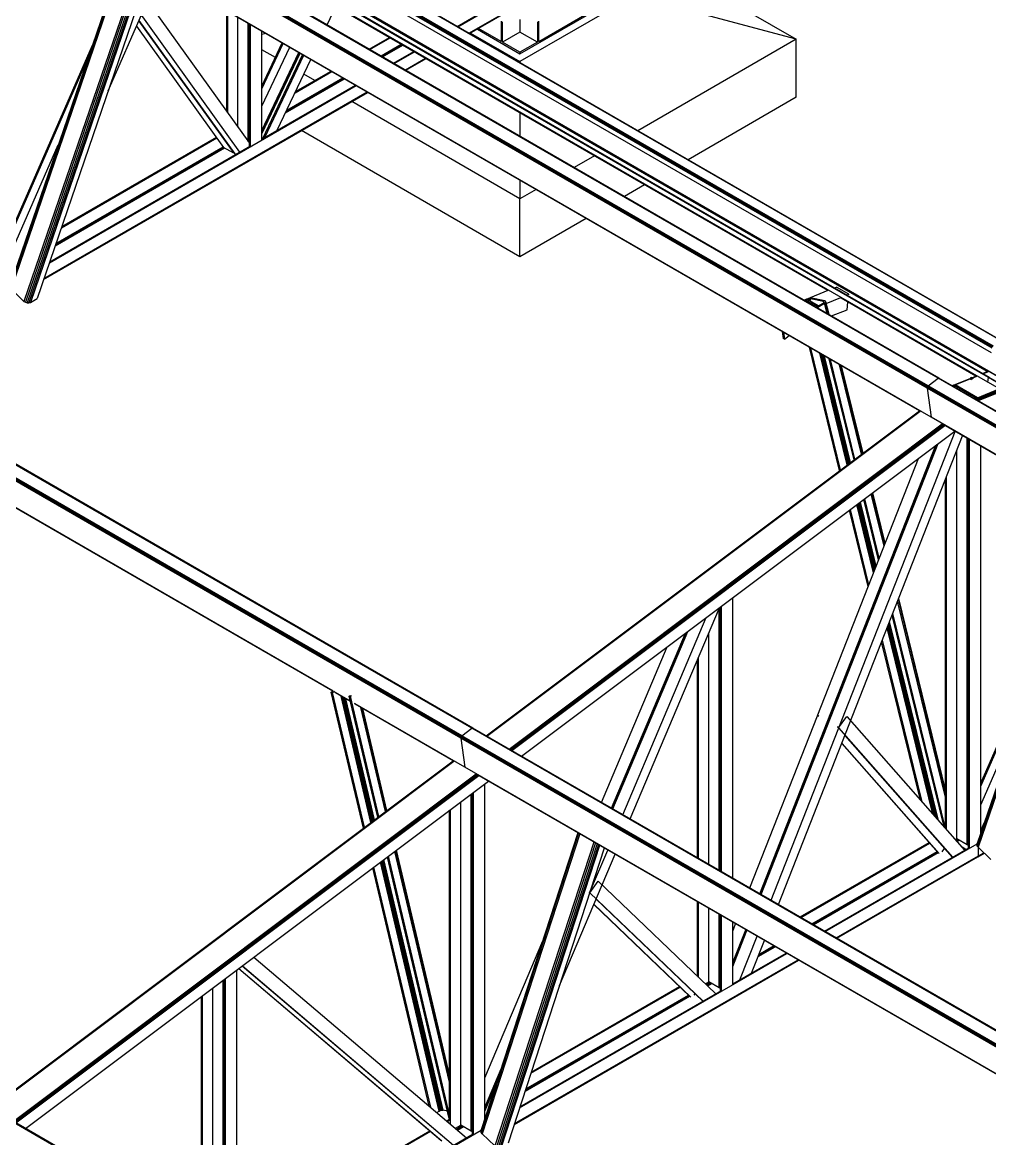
# Model space of a CAD drawing. Header units: millimetres. Extents: x 357 to 945, y 547 to 720.
# Drawn here: x 578.325 to 581.048, y 662.074 to 665.217 of the extents above; entities that cross this region are included whole.
import ezdxf

# ---------------------------------------------------------------- set-up
doc = ezdxf.new("R2010")
doc.units = ezdxf.units.MM
doc.layers.add('PLANTA-VIS', color=7, linetype='Continuous')

msp = doc.modelspace()

# ---------------------------------------------------------------- linework, layer by layer
at = {"layer": 'PLANTA-VIS', "extrusion": (6.79673e-13, 0.816497, 0.57735)}
for p, q in [((581.05666, 664.30253), (578.3343, 665.87429)), ((581.05791, 664.30393), (578.33554, 665.87568)), ((581.05928, 664.3048), (578.33692, 665.87655)), ((581.08725, 664.31608), (578.36489, 665.88783)), ((581.08855, 664.31629), (578.36619, 665.88805)), ((581.08957, 664.31581), (578.36721, 665.88756)), ((581.05368, 664.28602), (578.33132, 665.85778)), ((581.05526, 664.29905), (578.3329, 665.8708)), ((581.05573, 664.30082), (578.33337, 665.87257)), ((580.90294, 664.21453), (578.18058, 665.78629)), ((580.90432, 664.21526), (578.18196, 665.78701)), ((580.90557, 664.2153), (578.18321, 665.78705)), ((580.87201, 664.18716), (578.14965, 665.75892)), ((580.87207, 664.18879), (578.14971, 665.76055)), ((580.87266, 664.19057), (578.1503, 665.76233)), ((580.87368, 664.19223), (578.15131, 665.76399)), ((580.87498, 664.19352), (578.15262, 665.76528)), ((580.8836, 664.10504), (578.16124, 665.6768)), ((580.85094, 664.12294), (578.19482, 665.65644)), ((580.85045, 664.12312), (578.19707, 665.65505)), ((581.04525, 664.21656), (578.75705, 665.53766)), ((581.047, 664.21727), (578.7588, 665.53837)), ((581.04113, 664.23354), (578.77909, 665.53953)), ((581.04203, 664.23386), (578.77918, 665.54032)), ((581.04321, 664.23423), (578.7793, 665.5413)), ((581.07665, 664.21605), (578.77943, 665.54236)), ((581.07688, 664.21694), (578.77954, 665.54331)), ((581.04367, 664.20354), (578.75547, 665.52464)), ((580.59327, 664.46207), (578.75554, 665.52308)), ((580.59249, 664.46176), (578.75612, 665.52198)), ((580.03025, 665.44246), (580.50382, 665.16905)), ((578.60852, 665.4043), (578.28995, 664.47345)), ((578.60848, 665.40455), (578.29104, 664.47699)), ((578.60915, 665.39982), (578.29079, 664.46959)), ((578.6122, 665.39742), (578.29344, 664.46598)), ((578.65754, 665.38919), (578.3297, 664.43123)), ((578.66171, 665.38679), (578.33373, 664.42844)), ((578.66619, 665.3842), (578.33856, 664.42687)), ((578.67028, 665.38184), (578.34343, 664.42678)), ((578.67338, 665.38005), (578.34761, 664.42818)), ((578.68617, 665.37267), (578.36671, 664.4392)), ((578.66101, 665.29915), (578.96466, 664.87671)), ((579.726, 665.12822), (580.00884, 665.29152)), ((580.04671, 665.29152), (579.726, 665.10636)), ((580.50382, 665.16905), (580.04671, 665.29152)), ((578.5668, 665.02388), (578.66669, 665.25258)), ((578.64604, 665.25542), (578.93647, 664.85137)), ((578.90031, 664.96623), (578.90031, 665.24903)), ((578.90314, 664.9623), (578.90314, 665.2474)), ((579.18339, 665.2096), (579.20782, 665.2612)), ((579.54921, 665.20514), (579.6654, 665.27222)), ((579.55133, 665.20391), (579.67165, 665.27338)), ((579.58244, 665.18595), (579.72003, 665.26539)), ((579.58374, 665.1852), (579.72102, 665.26445)), ((579.5842, 665.18493), (579.72137, 665.26413)), ((579.77903, 665.16292), (579.95581, 665.26499)), ((578.65262, 665.22037), (578.92012, 664.84823)), ((578.6534, 665.22216), (578.92365, 664.84619)), ((578.93213, 664.92197), (578.93213, 665.23066)), ((578.96112, 664.88163), (578.96112, 665.21392)), ((579.67297, 665.22008), (579.67297, 665.16292)), ((579.6765, 665.16088), (579.6765, 665.21804)), ((579.726, 665.22423), (579.726, 665.18946)), ((579.7755, 665.21804), (579.7755, 665.16088)), ((579.77903, 665.16292), (579.77903, 665.22008)), ((578.64637, 665.20605), (578.89183, 664.86456)), ((578.96395, 664.87817), (578.96395, 665.21229)), ((578.96466, 664.86765), (578.96466, 665.21188)), ((578.96749, 664.86887), (578.96749, 665.21025)), ((578.99931, 664.88724), (578.99931, 665.19188)), ((579.01011, 665.18564), (578.99931, 665.18275)), ((579.58706, 665.18658), (579.726, 665.10636)), ((579.60599, 665.19751), (579.726, 665.12822)), ((579.67297, 665.16292), (579.60952, 665.19955)), ((579.726, 665.18946), (579.6765, 665.16088)), ((579.7755, 665.16088), (579.726, 665.18946)), ((578.30104, 664.64612), (578.52228, 665.15266)), ((578.96395, 665.17815), (578.96466, 665.17856)), ((578.96466, 665.17346), (578.96395, 665.17327)), ((578.96466, 665.15954), (578.96395, 665.15994)), ((578.99931, 665.03684), (579.05696, 665.15859)), ((578.99931, 665.02924), (579.05979, 665.15695)), ((579.30157, 665.14136), (579.35847, 665.17422)), ((579.30369, 665.14014), (579.36059, 665.17299)), ((579.33481, 665.12218), (579.39171, 665.15503)), ((579.33578, 665.12161), (579.39268, 665.15447)), ((579.33694, 665.12095), (579.39384, 665.1538)), ((579.33808, 665.12029), (579.39498, 665.15314)), ((579.33905, 665.11973), (579.39595, 665.15258)), ((579.726, 665.13231), (579.6765, 665.16088)), ((579.7755, 665.16088), (579.726, 665.13231)), ((580.50382, 665.16905), (580.05777, 664.91152)), ((580.50382, 665.00575), (580.50382, 665.16905)), ((578.99931, 664.98036), (579.07797, 665.14646)), ((579.0375, 665.11748), (578.99931, 665.13953)), ((578.99931, 664.91192), (579.10343, 665.13176)), ((578.99931, 664.90648), (579.10545, 665.1306)), ((578.99931, 664.90241), (579.10696, 665.12972)), ((579.00244, 664.88946), (579.11424, 665.12552)), ((579.0074, 664.89232), (579.11707, 665.12389)), ((579.37016, 665.10176), (579.42706, 665.13462)), ((579.37228, 665.10054), (579.42918, 665.13339)), ((579.726, 665.13231), (579.726, 665.12822)), ((578.30104, 664.63801), (578.50946, 665.1152)), ((579.0428, 664.91276), (579.13727, 665.11222)), ((579.08749, 665.08862), (579.08598, 665.08949)), ((579.4034, 665.08258), (579.4603, 665.11543)), ((579.4047, 665.08183), (579.4616, 665.11468)), ((579.40516, 665.08156), (579.46206, 665.11441)), ((579.726, 665.10636), (579.726, 665.10307)), ((579.06622, 664.96221), (579.23166, 665.05773)), ((579.06695, 664.96375), (579.23069, 665.05829)), ((579.06781, 664.96557), (579.22955, 665.05895)), ((579.06868, 664.9674), (579.22839, 665.05961)), ((579.06941, 664.96895), (579.22742, 665.06018)), ((579.09283, 665.0184), (579.19631, 665.07814)), ((579.09443, 665.02177), (579.19418, 665.07936)), ((579.14885, 665.05319), (579.1178, 665.07112)), ((578.40115, 664.53986), (579.26489, 665.03854)), ((578.99931, 664.88765), (579.26277, 665.03976)), ((578.38496, 664.49255), (579.29777, 665.01956)), ((578.38519, 664.49321), (579.29731, 665.01983)), ((578.38583, 664.49509), (579.29601, 665.02058)), ((578.96466, 664.99624), (578.96395, 664.99664)), ((579.726, 664.71997), (579.25244, 664.99339)), ((580.50382, 665.00575), (580.19919, 664.82987)), ((578.96395, 664.96219), (578.96466, 664.96368)), ((579.03706, 664.9862), (579.03971, 664.98773)), ((579.03866, 664.98957), (579.04131, 664.9911)), ((579.726, 664.96203), (579.726, 664.89632)), ((578.96395, 664.95459), (578.96466, 664.95608)), ((579.01045, 664.93001), (579.0131, 664.93154)), ((579.01118, 664.93155), (579.01383, 664.93308)), ((579.01204, 664.93337), (579.01469, 664.9349)), ((579.01291, 664.9352), (579.01556, 664.93673)), ((579.01364, 664.93675), (579.0163, 664.93828)), ((578.96395, 664.90571), (578.96466, 664.9072)), ((578.96466, 664.90236), (578.96395, 664.90276)), ((579.726, 664.55668), (579.11101, 664.91174)), ((578.30104, 664.58543), (578.42632, 664.87228)), ((578.4022, 664.54291), (578.96713, 664.86908)), ((578.43493, 664.63856), (578.87264, 664.89127)), ((578.43598, 664.64161), (578.87139, 664.893)), ((578.96371, 664.87803), (578.96395, 664.87817)), ((578.41752, 664.58768), (578.89446, 664.86305)), ((578.418, 664.58908), (578.89349, 664.8636)), ((578.41856, 664.59073), (578.89235, 664.86427)), ((578.41913, 664.59238), (578.89146, 664.86508)), ((578.41961, 664.59379), (578.89089, 664.86588)), ((578.92012, 664.84823), (578.89183, 664.86456)), ((578.92012, 664.84823), (578.9212, 664.8496)), ((578.92558, 664.84508), (578.92365, 664.84619)), ((579.93562, 664.841), (579.87872, 664.80815)), ((579.55938, 663.20196), (576.83702, 664.77372)), ((579.55945, 663.20359), (576.83709, 664.77535)), ((579.56003, 663.20538), (576.83767, 664.77713)), ((579.56105, 663.20704), (576.83869, 664.77879)), ((579.56235, 663.20833), (576.83999, 664.78008)), ((579.59032, 663.22934), (576.86796, 664.80109)), ((579.5917, 663.23006), (576.86934, 664.80182)), ((579.59295, 663.23011), (576.87059, 664.80186)), ((579.726, 664.77232), (579.726, 664.71997)), ((579.77133, 664.74615), (579.726, 664.71997)), ((580.07704, 664.75935), (580.02014, 664.7265)), ((579.726, 664.55668), (579.726, 664.71997)), ((579.20017, 663.33393), (576.84861, 664.6916)), ((579.19934, 663.33345), (576.8822, 664.67125)), ((579.19925, 663.3334), (576.88445, 664.66985)), ((579.91275, 664.6645), (579.726, 664.55668)), ((578.3297, 664.43123), (578.29344, 664.46598)), ((580.53286, 664.43766), (580.59399, 664.46236)), ((580.61076, 664.46914), (580.61678, 664.47157)), ((580.65213, 664.45116), (580.61678, 664.47157)), ((578.3297, 664.43123), (578.33373, 664.42844)), ((578.33373, 664.42844), (578.33856, 664.42687)), ((578.34343, 664.42678), (578.34761, 664.42818)), ((578.34761, 664.42818), (578.36671, 664.4392)), ((580.52621, 664.43432), (580.52971, 664.43634)), ((580.52847, 664.43302), (580.53307, 664.43567)), ((580.52971, 664.43634), (580.5339, 664.43824)), ((580.53279, 664.43703), (580.53286, 664.43766)), ((580.53443, 664.43676), (580.53286, 664.43766)), ((580.53307, 664.43567), (580.53565, 664.43685)), ((580.53459, 664.42948), (580.53307, 664.43567)), ((580.5339, 664.43824), (580.53517, 664.43859)), ((580.56618, 664.41843), (580.53522, 664.4363)), ((580.53565, 664.43685), (580.53864, 664.43768)), ((580.53576, 664.43641), (580.53565, 664.43685)), ((580.54454, 664.42628), (580.53575, 664.43135)), ((580.53613, 664.43886), (580.53878, 664.43959)), ((580.53793, 664.42755), (580.5372, 664.43051)), ((580.53864, 664.43768), (580.54162, 664.43805)), ((580.53897, 664.43635), (580.53864, 664.43768)), ((580.53878, 664.43959), (580.54359, 664.44018)), ((580.54165, 664.4254), (580.54093, 664.42836)), ((580.54162, 664.43805), (580.5441, 664.43789)), ((580.54219, 664.4357), (580.54162, 664.43805)), ((580.54359, 664.44018), (580.54764, 664.43993)), ((580.58036, 664.43077), (580.5441, 664.43789)), ((580.54492, 664.43454), (580.5441, 664.43789)), ((580.5839, 664.43281), (580.54764, 664.43993)), ((580.58007, 664.42645), (580.58184, 664.42778)), ((580.58199, 664.43012), (580.58036, 664.43077)), ((580.58121, 664.42731), (580.58036, 664.43077)), ((580.58184, 664.42778), (580.5825, 664.42907)), ((580.5825, 664.42907), (580.58199, 664.43012)), ((580.58233, 664.42873), (580.58199, 664.43012)), ((580.58343, 664.42579), (580.58629, 664.42795)), ((580.58653, 664.43175), (580.5839, 664.43281)), ((580.58629, 664.42795), (580.58738, 664.43005)), ((580.59438, 664.39496), (580.58629, 664.42795)), ((580.58738, 664.43005), (580.58653, 664.43175)), ((580.59625, 664.39388), (580.58738, 664.43005)), ((580.58851, 664.42545), (580.62934, 664.44195)), ((581.01065, 664.22109), (580.62937, 664.44122)), ((581.00966, 664.2209), (580.62996, 664.44012)), ((580.64612, 664.44873), (580.65213, 664.45116)), ((580.64689, 664.40776), (580.64944, 664.42888)), ((580.65198, 664.44985), (580.65213, 664.45116)), ((578.33856, 664.42687), (578.34343, 664.42678)), ((580.54263, 664.42484), (580.54548, 664.42698)), ((580.54451, 664.42626), (580.5445, 664.4263)), ((580.56323, 664.41673), (580.54548, 664.42698)), ((580.56098, 664.41543), (580.58007, 664.42645)), ((580.56434, 664.41476), (580.56098, 664.41543)), ((580.56132, 664.41405), (580.56098, 664.41543)), ((580.56434, 664.41476), (580.58343, 664.42579)), ((580.56504, 664.4119), (580.56434, 664.41476)), ((580.59043, 664.39724), (580.58343, 664.42579)), ((580.60296, 664.39001), (580.64689, 664.40776)), ((580.46407, 664.3462), (580.46681, 664.32666)), ((580.4676, 664.34416), (580.47035, 664.32461)), ((580.47035, 664.32461), (580.48387, 664.33476)), ((580.47035, 664.32461), (580.46681, 664.32666)), ((580.62606, 663.9547), (580.54091, 664.30183)), ((580.62876, 663.95672), (580.54463, 664.29968)), ((580.64717, 663.97054), (580.57002, 664.28502)), ((580.64959, 663.97236), (580.57337, 664.28309)), ((580.65229, 663.97438), (580.57709, 664.28094)), ((580.65488, 663.97632), (580.58066, 664.27888)), ((580.65694, 663.97787), (580.58351, 664.27724)), ((580.66654, 663.98508), (580.59675, 664.26959)), ((580.66924, 663.98711), (580.60048, 664.26744)), ((580.68765, 664.00092), (580.62587, 664.25278)), ((580.69051, 664.00307), (580.62981, 664.2505)), ((580.69187, 664.00409), (580.63169, 664.24942)), ((580.87498, 664.19352), (580.90294, 664.21453)), ((580.87498, 664.19352), (580.90294, 664.21453)), ((580.90294, 664.21453), (580.90432, 664.21526)), ((580.90294, 664.21453), (580.90432, 664.21526)), ((583.6253, 662.64278), (580.90294, 664.21453)), ((580.90432, 664.21526), (580.90557, 664.2153)), ((580.90432, 664.21526), (580.90557, 664.2153)), ((583.62668, 662.6435), (580.90432, 664.21526)), ((583.62793, 662.64354), (580.90557, 664.2153)), ((580.94827, 664.19609), (580.9955, 664.21518)), ((580.94978, 664.19642), (580.99518, 664.21477)), ((580.95146, 664.19588), (580.99374, 664.21297)), ((580.99252, 664.21144), (580.9966, 664.21656)), ((580.99535, 664.2098), (580.99943, 664.21492)), ((580.99943, 664.21492), (580.9966, 664.21656)), ((580.99755, 664.21601), (581.00997, 664.22103)), ((580.99783, 664.21584), (581.01099, 664.22116)), ((580.99908, 664.21513), (581.0126, 664.22059)), ((580.99943, 664.21492), (581.00136, 664.21223)), ((581.02821, 664.22812), (581.04357, 664.23433)), ((581.02946, 664.2274), (581.04546, 664.23387)), ((581.04367, 664.20354), (581.04525, 664.21656)), ((581.04367, 664.20354), (581.04525, 664.21656)), ((581.04525, 664.21656), (581.047, 664.21727)), ((581.04525, 664.21656), (581.047, 664.21727)), ((581.47085, 663.97084), (581.04525, 664.21656)), ((581.4726, 663.97155), (581.047, 664.21727)), ((580.87201, 664.18716), (580.87207, 664.18879)), ((580.87201, 664.18716), (580.87207, 664.18879)), ((583.59437, 662.61541), (580.87201, 664.18716)), ((580.87201, 664.18716), (580.8836, 664.10504)), ((580.87201, 664.18716), (580.8836, 664.10504)), ((580.87207, 664.18879), (580.87266, 664.19057)), ((580.87207, 664.18879), (580.87266, 664.19057)), ((583.59443, 662.61703), (580.87207, 664.18879)), ((580.87266, 664.19057), (580.87368, 664.19223)), ((580.87266, 664.19057), (580.87368, 664.19223)), ((583.59502, 662.61882), (580.87266, 664.19057)), ((580.87368, 664.19223), (580.87498, 664.19352)), ((580.87368, 664.19223), (580.87498, 664.19352)), ((583.59604, 662.62048), (580.87368, 664.19223)), ((583.59734, 662.62177), (580.87498, 664.19352)), ((580.94384, 664.1932), (580.94572, 664.19462)), ((580.9444, 664.19288), (580.94697, 664.1948)), ((580.94697, 664.1948), (580.94572, 664.19462)), ((580.94575, 664.1921), (580.94854, 664.1942)), ((580.94854, 664.1942), (580.94697, 664.1948)), ((580.94709, 664.19475), (580.94714, 664.19493)), ((580.94714, 664.19493), (580.94827, 664.19609)), ((580.94827, 664.19609), (580.94978, 664.19642)), ((581.01077, 664.15827), (580.94854, 664.1942)), ((580.94978, 664.19642), (580.95146, 664.19588)), ((580.94985, 664.19345), (580.95031, 664.19355)), ((580.95015, 664.19327), (580.95061, 664.19345)), ((580.95031, 664.19355), (580.95115, 664.19328)), ((580.95095, 664.19281), (580.95154, 664.19305)), ((581.01337, 664.15735), (580.95115, 664.19328)), ((581.01368, 664.15996), (580.95146, 664.19588)), ((580.98804, 664.1719), (580.95658, 664.19007)), ((580.97813, 664.1777), (580.97822, 664.17757)), ((581.01368, 664.15996), (581.07482, 664.18466)), ((581.01525, 664.15863), (581.07646, 664.18336)), ((581.0165, 664.1567), (581.0782, 664.18163)), ((581.01721, 664.15448), (581.08044, 664.18004)), ((581.0173, 664.1523), (581.0827, 664.17873)), ((581.45665, 663.96511), (581.04367, 664.20354)), ((581.04367, 664.20354), (581.04371, 664.20263)), ((581.04367, 664.20354), (581.04371, 664.20263)), ((580.98761, 664.17165), (580.98804, 664.1719)), ((580.98804, 664.1714), (580.98804, 664.1719)), ((580.99114, 664.16961), (580.99158, 664.16986)), ((581.01364, 664.15712), (580.99158, 664.16986)), ((581.00642, 664.16137), (581.00651, 664.16124)), ((581.00797, 664.15617), (581.01077, 664.15827)), ((581.00987, 664.15508), (581.01244, 664.157)), ((581.00995, 664.15933), (581.01004, 664.1592)), ((581.01077, 664.15827), (581.01244, 664.157)), ((581.01206, 664.15381), (581.01395, 664.15523)), ((581.01244, 664.157), (581.01395, 664.15523)), ((581.01415, 664.15669), (581.01337, 664.15735)), ((581.01525, 664.15863), (581.01368, 664.15996)), ((581.01395, 664.15523), (581.01508, 664.15325)), ((581.01478, 664.15572), (581.01415, 664.15669)), ((581.01419, 664.15258), (581.01508, 664.15325)), ((581.01513, 664.15461), (581.01478, 664.15572)), ((581.01508, 664.15325), (581.0155, 664.15183)), ((581.01512, 664.15309), (581.01518, 664.15353)), ((581.01518, 664.15353), (581.01513, 664.15461)), ((581.0165, 664.1567), (581.01525, 664.15863)), ((581.01721, 664.15448), (581.0165, 664.1567)), ((581.01713, 664.15089), (581.0173, 664.1523)), ((581.0173, 664.1523), (581.01721, 664.15448)), ((579.63122, 663.20801), (580.85049, 664.12314)), ((579.63179, 663.20768), (580.85124, 664.12295)), ((579.63313, 663.20691), (580.85275, 664.1223)), ((579.69535, 663.17098), (580.91498, 664.08638)), ((579.69726, 663.16988), (580.91671, 664.08515)), ((579.69945, 663.16862), (580.91871, 664.08375)), ((579.70157, 663.16739), (580.92081, 664.0825)), ((579.70333, 663.16638), (580.92256, 664.08148)), ((583.60596, 662.53329), (580.8836, 664.10504)), ((580.8836, 664.10504), (580.88386, 664.10434)), ((580.8836, 664.10504), (580.88386, 664.10434)), ((583.5733, 662.55118), (580.91718, 664.08469)), ((583.57282, 662.55136), (580.91943, 664.08329)), ((579.73069, 663.15058), (580.94992, 664.06569)), ((580.43308, 662.74506), (580.95146, 664.0648)), ((580.45375, 662.73312), (580.97213, 664.05287)), ((580.40126, 662.76343), (580.89724, 664.02615)), ((580.40333, 662.76223), (580.90084, 664.02885)), ((580.4048, 662.76139), (580.90339, 664.03076)), ((580.98522, 662.90164), (580.98522, 664.04531)), ((580.98804, 662.90327), (580.98804, 664.04368)), ((580.98875, 662.89275), (580.98875, 664.04327)), ((580.99158, 662.89397), (580.99158, 664.04164)), ((581.0234, 662.93445), (581.0234, 664.02327)), ((580.56455, 663.26749), (580.84804, 663.98922)), ((580.95622, 662.91838), (580.95622, 664.01238)), ((580.9244, 662.9468), (580.9244, 663.93137)), ((580.92723, 662.94359), (580.92723, 663.93857)), ((580.7253, 663.67674), (580.67965, 663.86283)), ((580.72719, 663.68154), (580.68224, 663.86478)), ((580.72869, 663.68537), (580.6843, 663.86632)), ((580.73569, 663.70319), (580.69391, 663.87353)), ((580.73766, 663.7082), (580.6966, 663.87556)), ((580.75107, 663.74235), (580.71501, 663.88937)), ((580.75316, 663.74766), (580.71787, 663.89152)), ((580.75415, 663.75019), (580.71923, 663.89254)), ((580.70618, 663.62807), (580.65342, 663.84315)), ((580.70815, 663.63307), (580.65612, 663.84517)), ((580.72157, 663.66723), (580.67453, 663.85899)), ((580.72333, 663.67173), (580.67695, 663.86081)), ((581.33088, 663.83254), (581.01231, 662.90169)), ((581.33084, 663.8328), (581.0134, 662.90523)), ((581.33151, 663.82807), (581.01315, 662.89784)), ((581.33456, 663.82566), (581.0158, 662.89423)), ((580.76608, 663.68118), (580.76539, 663.684)), ((580.76817, 663.68649), (580.76747, 663.68931)), ((580.76916, 663.68901), (580.76846, 663.69183)), ((580.7507, 663.64201), (580.75, 663.64484)), ((580.75266, 663.64702), (580.75197, 663.64984)), ((580.73834, 663.61055), (580.73765, 663.61337)), ((580.74031, 663.61556), (580.73961, 663.61838)), ((580.74219, 663.62036), (580.7415, 663.62319)), ((580.7437, 663.62419), (580.743, 663.62702)), ((580.32513, 662.80738), (580.32513, 663.59675)), ((580.73657, 663.60606), (580.73588, 663.60888)), ((580.9244, 663.03574), (580.78917, 663.58706)), ((580.9244, 663.04955), (580.79125, 663.59237)), ((580.9244, 663.05611), (580.79224, 663.5949)), ((581.0234, 663.07436), (581.24464, 663.58091)), ((580.036, 662.97431), (580.28788, 663.56878)), ((580.28695, 662.82943), (580.28695, 663.56659)), ((580.28978, 662.82779), (580.28978, 663.57021)), ((580.29048, 662.82738), (580.29048, 663.57074)), ((580.29331, 662.82575), (580.29331, 663.57286)), ((580.72119, 663.56689), (580.7205, 663.56971)), ((580.72316, 663.5719), (580.72246, 663.57472)), ((580.92, 662.9518), (580.77378, 663.5479)), ((580.9244, 662.94688), (580.77575, 663.55291)), ((580.01555, 662.98612), (580.25056, 663.54077)), ((580.89218, 662.98337), (580.76142, 663.51644)), ((580.89661, 662.97834), (580.76339, 663.52145)), ((580.90086, 662.97352), (580.76528, 663.52625)), ((580.90425, 662.96968), (580.76678, 663.53008)), ((581.0234, 663.06625), (581.23182, 663.54344)), ((579.98373, 663.00449), (580.19248, 663.49719)), ((579.98578, 663.00331), (580.19622, 663.49999)), ((579.98726, 663.00245), (580.19894, 663.50203)), ((580.25796, 662.84616), (580.25796, 663.49817)), ((580.88821, 662.98788), (580.75966, 663.51194)), ((579.95544, 663.02082), (580.14087, 663.45845)), ((580.85358, 663.02719), (580.74427, 663.47278)), ((580.858, 663.02216), (580.74624, 663.47778)), ((580.22614, 662.86454), (580.22614, 663.42307)), ((580.22896, 662.8629), (580.22896, 663.42974)), ((579.19487, 663.33087), (579.20056, 663.33415)), ((579.19824, 663.33015), (579.19487, 663.33087)), ((579.28542, 662.94847), (579.19487, 663.33087)), ((579.19824, 663.33015), (579.20378, 663.33334)), ((579.28814, 662.95051), (579.19824, 663.33015)), ((579.24882, 663.30584), (579.20449, 663.33143)), ((579.24909, 663.30472), (579.20537, 663.32996)), ((579.24911, 663.30461), (579.20662, 663.32914)), ((579.30657, 662.96434), (579.22233, 663.32007)), ((579.309, 662.96617), (579.22564, 663.31816)), ((579.3117, 662.9682), (579.22934, 663.31603)), ((579.31431, 662.97015), (579.23289, 663.31398)), ((579.31638, 662.97171), (579.23572, 663.31234)), ((579.24543, 663.32017), (579.24871, 663.32206)), ((579.2488, 663.31945), (579.24543, 663.32017)), ((579.3262, 662.97908), (579.24543, 663.32017)), ((579.2488, 663.31945), (579.25192, 663.32126)), ((579.32892, 662.98112), (579.2488, 663.31945)), ((579.57097, 663.11985), (579.26012, 663.29932)), ((579.53831, 663.13774), (579.261, 663.29785)), ((579.53783, 663.13792), (579.26226, 663.29702)), ((581.0234, 663.01368), (581.14868, 663.30052)), ((579.34735, 662.99495), (579.27796, 663.28795)), ((579.35021, 662.9971), (579.28187, 663.2857)), ((579.35156, 662.99811), (579.2837, 663.28464)), ((580.37298, 662.77976), (580.5634, 663.26456)), ((580.56285, 663.26519), (580.56455, 663.26749)), ((580.56285, 663.26519), (580.5634, 663.26456)), ((580.56568, 663.26355), (580.56285, 663.26519)), ((580.56568, 663.26355), (580.56738, 663.26586)), ((580.60387, 663.27279), (580.60511, 663.27138)), ((580.60839, 663.27971), (580.60692, 663.28055)), ((580.60984, 663.28341), (580.60837, 663.28425)), ((580.56568, 663.26355), (580.56623, 663.26293)), ((580.58916, 663.23534), (580.5904, 663.23392)), ((580.58958, 663.23643), (580.59083, 663.23501)), ((580.62013, 663.23212), (580.62183, 663.23442)), ((580.62296, 663.23048), (580.64641, 663.26229)), ((580.64641, 663.26229), (580.97767, 662.88635)), ((579.55938, 663.20196), (579.55945, 663.20359)), ((579.55938, 663.20196), (579.55945, 663.20359)), ((582.28174, 661.63021), (579.55938, 663.20196)), ((579.55938, 663.20196), (579.57097, 663.11985)), ((579.55938, 663.20196), (579.57097, 663.11985)), ((579.55945, 663.20359), (579.56003, 663.20538)), ((579.55945, 663.20359), (579.56003, 663.20538)), ((582.28181, 661.63184), (579.55945, 663.20359)), ((579.56003, 663.20538), (579.56105, 663.20704)), ((579.56003, 663.20538), (579.56105, 663.20704)), ((582.2824, 661.63362), (579.56003, 663.20538)), ((579.56105, 663.20704), (579.56235, 663.20833)), ((579.56105, 663.20704), (579.56235, 663.20833)), ((582.28341, 661.63528), (579.56105, 663.20704)), ((579.56235, 663.20833), (579.59032, 663.22934)), ((579.56235, 663.20833), (579.59032, 663.22934)), ((582.28471, 661.63657), (579.56235, 663.20833)), ((579.59032, 663.22934), (579.5917, 663.23006)), ((579.59032, 663.22934), (579.5917, 663.23006)), ((582.31268, 661.65758), (579.59032, 663.22934)), ((579.5917, 663.23006), (579.59295, 663.23011)), ((579.5917, 663.23006), (579.59295, 663.23011)), ((582.31406, 661.6583), (579.5917, 663.23006)), ((582.31531, 661.65835), (579.59295, 663.23011)), ((580.62013, 663.23212), (580.62068, 663.23149)), ((580.62296, 663.23048), (580.62013, 663.23212)), ((580.62296, 663.23048), (580.94356, 662.86665)), ((580.64061, 663.20887), (580.94263, 662.86612)), ((580.63194, 663.18678), (580.90372, 662.87835)), ((580.63237, 663.18787), (580.90655, 662.87672)), ((578.23468, 662.15983), (579.53786, 663.13794)), ((578.23525, 662.15951), (579.53861, 663.13775)), ((578.23659, 662.15873), (579.54013, 663.1371)), ((581.92253, 661.76217), (579.57097, 663.11985)), ((579.57097, 663.11985), (579.57124, 663.11914)), ((579.57097, 663.11985), (579.57124, 663.11914)), ((578.29882, 662.1228), (579.60235, 663.10118)), ((578.30072, 662.12171), (579.60408, 663.09995)), ((578.30291, 662.12044), (579.60609, 663.09855)), ((578.30504, 662.11921), (579.60819, 663.0973)), ((578.30679, 662.1182), (579.60994, 663.09629)), ((578.33415, 662.10241), (579.6373, 663.08049)), ((581.9217, 661.76169), (579.60456, 663.09949)), ((581.92162, 661.76164), (579.60681, 663.0981)), ((579.59151, 662.09698), (579.59151, 663.04612)), ((579.59221, 662.08645), (579.59221, 663.04665)), ((579.59504, 662.08768), (579.59504, 663.04877)), ((579.62686, 662.12962), (579.62686, 663.07266)), ((579.55969, 662.11208), (579.55969, 663.02224)), ((579.58868, 662.09535), (579.58868, 663.044)), ((579.52787, 662.12646), (579.52787, 662.99836)), ((579.5307, 662.11486), (579.5307, 663.00048)), ((580.98804, 662.99341), (580.98875, 662.99503)), ((580.98804, 662.9853), (580.98875, 662.98692)), ((580.91858, 662.9576), (580.91412, 662.95848)), ((581.0234, 662.9407), (581.03328, 662.96333)), ((579.88939, 662.93495), (579.61568, 662.09513)), ((579.89116, 662.93392), (579.61653, 662.09129)), ((579.88934, 662.93497), (579.61677, 662.09864)), ((579.89438, 662.93207), (579.61919, 662.08772)), ((580.98804, 662.93273), (580.98875, 662.93435)), ((580.98875, 662.9267), (580.98804, 662.92711)), ((581.0234, 662.93487), (581.02407, 662.9364)), ((579.93443, 662.90894), (579.65559, 662.0534)), ((579.9386, 662.90654), (579.65964, 662.05064)), ((579.94308, 662.90395), (579.66447, 662.0491)), ((579.94722, 662.90156), (579.66936, 662.04903)), ((579.95035, 662.89975), (579.67355, 662.05044)), ((579.9634, 662.89222), (579.69264, 662.06146)), ((580.51442, 662.69809), (580.87773, 662.90785)), ((580.51654, 662.69687), (580.87916, 662.90622)), ((580.58301, 662.65849), (580.99123, 662.89417)), ((580.58513, 662.65727), (581.01314, 662.90438)), ((580.91449, 662.88131), (580.92122, 662.89043)), ((580.92026, 662.88913), (580.92165, 662.88993)), ((580.95174, 662.91578), (580.95622, 662.91838)), ((580.95383, 662.91341), (580.95933, 662.91658)), ((580.95449, 662.91266), (580.9603, 662.91602)), ((580.95527, 662.91178), (580.96146, 662.91535)), ((580.95604, 662.9109), (580.9626, 662.91469)), ((580.98522, 662.90164), (580.95622, 662.91838)), ((580.95669, 662.91016), (580.96357, 662.91413)), ((580.98111, 662.88834), (580.97055, 662.89444)), ((580.98111, 662.88834), (580.97055, 662.89444)), ((580.98522, 662.90164), (580.98804, 662.90327)), ((581.01231, 662.90169), (581.0134, 662.90523)), ((581.01315, 662.89784), (581.01231, 662.90169)), ((581.0158, 662.89423), (581.01315, 662.89784)), ((581.05206, 662.85948), (581.0158, 662.89423)), ((581.01647, 662.87037), (581.01647, 662.89358)), ((581.01647, 662.87037), (581.01647, 662.89358)), ((579.50455, 662.1538), (579.33826, 662.85605)), ((579.50754, 662.15414), (579.34086, 662.858)), ((579.51003, 662.15395), (579.34294, 662.85956)), ((579.52707, 662.13082), (579.35276, 662.86693)), ((579.52787, 662.14097), (579.35548, 662.86897)), ((579.52787, 662.23262), (579.3739, 662.8828)), ((579.52787, 662.24686), (579.37677, 662.88495)), ((579.52787, 662.25355), (579.37811, 662.88596)), ((579.83734, 662.50543), (579.99378, 662.87467)), ((579.92218, 662.76576), (579.97333, 662.88648)), ((580.54766, 662.6789), (580.90014, 662.88241)), ((580.54863, 662.67834), (580.9008, 662.88167)), ((580.54979, 662.67768), (580.90158, 662.88078)), ((580.55093, 662.67701), (580.90235, 662.87991)), ((580.5519, 662.67646), (580.903, 662.87916)), ((580.61625, 662.6393), (581.01647, 662.87037)), ((580.61755, 662.63855), (581.01614, 662.86868)), ((580.61801, 662.63829), (581.01522, 662.86762)), ((581.01522, 662.86762), (581.03291, 662.87783)), ((581.01614, 662.86868), (581.01522, 662.86762)), ((581.01614, 662.86868), (581.01522, 662.86762)), ((581.01614, 662.86868), (581.03256, 662.87816)), ((581.01647, 662.87037), (581.01614, 662.86868)), ((581.01647, 662.87037), (581.01614, 662.86868)), ((581.01647, 662.87037), (581.03158, 662.8791)), ((579.47077, 662.16576), (579.31198, 662.83632)), ((579.47478, 662.16235), (579.3147, 662.83836)), ((579.49898, 662.15182), (579.33313, 662.85219)), ((579.50156, 662.153), (579.33555, 662.85401)), ((579.92314, 662.76606), (579.94574, 662.79875)), ((579.94574, 662.79875), (580.277, 662.48182)), ((579.92314, 662.76606), (580.24159, 662.46137)), ((579.93379, 662.73307), (580.20411, 662.47443)), ((579.93411, 662.73383), (580.20694, 662.4728)), ((579.94034, 662.74853), (580.24089, 662.46097)), ((580.22614, 662.53048), (580.22614, 662.74053)), ((580.22896, 662.52777), (580.22896, 662.73889)), ((580.25796, 662.51523), (580.25796, 662.72215)), ((580.28695, 662.49849), (580.28695, 662.70542)), ((580.28978, 662.50012), (580.28978, 662.70378)), ((580.29048, 662.4896), (580.29048, 662.70338)), ((580.29331, 662.49082), (580.29331, 662.70174)), ((580.32513, 662.5092), (580.32513, 662.68337)), ((580.32513, 662.65795), (580.33327, 662.67867)), ((580.32513, 662.56961), (580.36155, 662.66234)), ((580.32513, 662.56315), (580.36362, 662.66115)), ((580.32513, 662.55857), (580.36509, 662.6603)), ((580.34513, 662.52115), (580.39337, 662.64397)), ((579.62686, 662.24531), (579.79026, 662.63095)), ((580.37792, 662.54008), (580.41404, 662.63204)), ((580.39617, 662.58655), (580.4445, 662.61445)), ((580.39674, 662.58799), (580.44354, 662.61501)), ((580.39741, 662.5897), (580.44239, 662.61567)), ((580.39809, 662.59142), (580.44124, 662.61634)), ((580.39866, 662.59288), (580.44026, 662.6169)), ((578.97712, 662.58499), (579.57551, 662.07681)), ((579.70973, 662.11389), (580.51061, 662.57628)), ((579.70994, 662.11455), (580.51015, 662.57655)), ((579.71054, 662.1164), (580.50885, 662.5773)), ((579.72497, 662.16065), (580.47774, 662.59526)), ((580.32513, 662.5096), (580.47562, 662.59649)), ((580.33692, 662.59316), (580.33925, 662.5945)), ((580.33816, 662.59633), (580.34049, 662.59767)), ((578.92859, 661.7592), (578.92859, 662.54857)), ((578.93446, 662.55297), (579.50333, 662.06984)), ((578.93494, 662.55333), (579.50616, 662.06821)), ((578.94419, 662.56027), (579.53857, 662.05548)), ((578.94467, 662.56063), (579.53911, 662.05579)), ((580.28978, 662.56794), (580.29048, 662.56974)), ((580.28978, 662.56839), (580.29001, 662.56852)), ((578.89041, 661.78125), (578.89041, 662.51991)), ((578.89324, 661.77962), (578.89324, 662.52203)), ((578.89395, 661.77921), (578.89395, 662.52256)), ((578.89678, 661.77757), (578.89678, 662.52469)), ((580.22537, 662.53121), (580.22614, 662.53165)), ((580.24805, 662.50951), (580.25796, 662.51523)), ((580.25039, 662.50728), (580.26106, 662.51344)), ((580.25112, 662.50657), (580.26204, 662.51287)), ((580.25199, 662.50574), (580.26319, 662.51221)), ((580.25285, 662.50492), (580.26433, 662.51155)), ((580.25358, 662.50422), (580.2653, 662.51099)), ((580.28695, 662.49849), (580.25796, 662.51523)), ((580.29048, 662.5191), (580.28978, 662.51951)), ((578.86142, 661.79799), (578.86142, 662.49815)), ((579.72595, 662.16367), (580.29296, 662.49103)), ((579.75676, 662.25821), (580.1767, 662.50066)), ((579.75774, 662.26122), (580.1751, 662.50219)), ((580.2164, 662.47826), (580.21896, 662.48196)), ((580.28695, 662.49849), (580.28978, 662.50012)), ((578.8296, 661.81636), (578.8296, 662.47427)), ((578.83243, 661.81472), (578.83243, 662.47639)), ((579.74037, 662.20792), (580.20331, 662.4752)), ((579.74082, 662.2093), (580.20258, 662.4759)), ((579.74135, 662.21093), (580.20172, 662.47672)), ((579.74189, 662.21257), (580.20085, 662.47755)), ((579.74234, 662.21395), (580.20012, 662.47825)), ((579.62686, 662.16223), (579.67291, 662.27091)), ((579.62686, 662.15621), (579.66442, 662.24485)), ((579.62686, 662.15184), (579.65825, 662.22591)), ((579.64338, 662.1952), (579.64583, 662.19661)), ((580.91614, 660.6094), (578.19378, 662.18116)), ((580.91752, 660.61013), (578.19516, 662.18188)), ((580.91878, 660.61017), (578.19641, 662.18193)), ((579.59151, 662.16525), (579.59221, 662.16566)), ((579.64201, 662.19195), (579.64446, 662.19337)), ((579.49195, 662.14777), (579.49898, 662.15182)), ((579.49898, 662.15182), (579.50156, 662.153)), ((579.50156, 662.153), (579.50455, 662.1538)), ((579.50455, 662.1538), (579.50754, 662.15414)), ((579.50754, 662.15414), (579.51003, 662.15395)), ((579.5222, 662.15137), (579.51003, 662.15395)), ((579.59151, 662.16187), (579.59221, 662.16354)), ((579.59151, 662.1628), (579.59203, 662.1631)), ((579.51999, 662.12396), (579.52787, 662.1285)), ((579.52171, 662.1225), (579.52822, 662.12626)), ((579.52787, 662.13065), (579.52707, 662.13082)), ((579.54438, 662.10325), (579.55969, 662.11208)), ((579.54689, 662.10111), (579.56279, 662.11029)), ((579.54768, 662.10044), (579.56377, 662.10973)), ((579.54861, 662.09965), (579.56492, 662.10906)), ((579.54954, 662.09886), (579.56607, 662.1084)), ((579.55032, 662.09819), (579.56703, 662.10784)), ((579.58868, 662.09535), (579.55969, 662.11208)), ((579.59221, 662.11655), (579.59151, 662.11696)), ((578.92859, 661.78251), (579.47214, 662.09633)), ((578.92859, 661.78006), (579.47386, 662.09487)), ((578.977, 661.73126), (579.59469, 662.08788)), ((578.97912, 661.73003), (579.61659, 662.09808)), ((579.58868, 662.09535), (579.59151, 662.09698)), ((579.61568, 662.09513), (579.61677, 662.09864)), ((579.61653, 662.09129), (579.61568, 662.09513)), ((579.61919, 662.08772), (579.61653, 662.09129)), ((579.65559, 662.0534), (579.61919, 662.08772))]:
    msp.add_line(p, q, dxfattribs=at)

doc.saveas('drawing.dxf')
